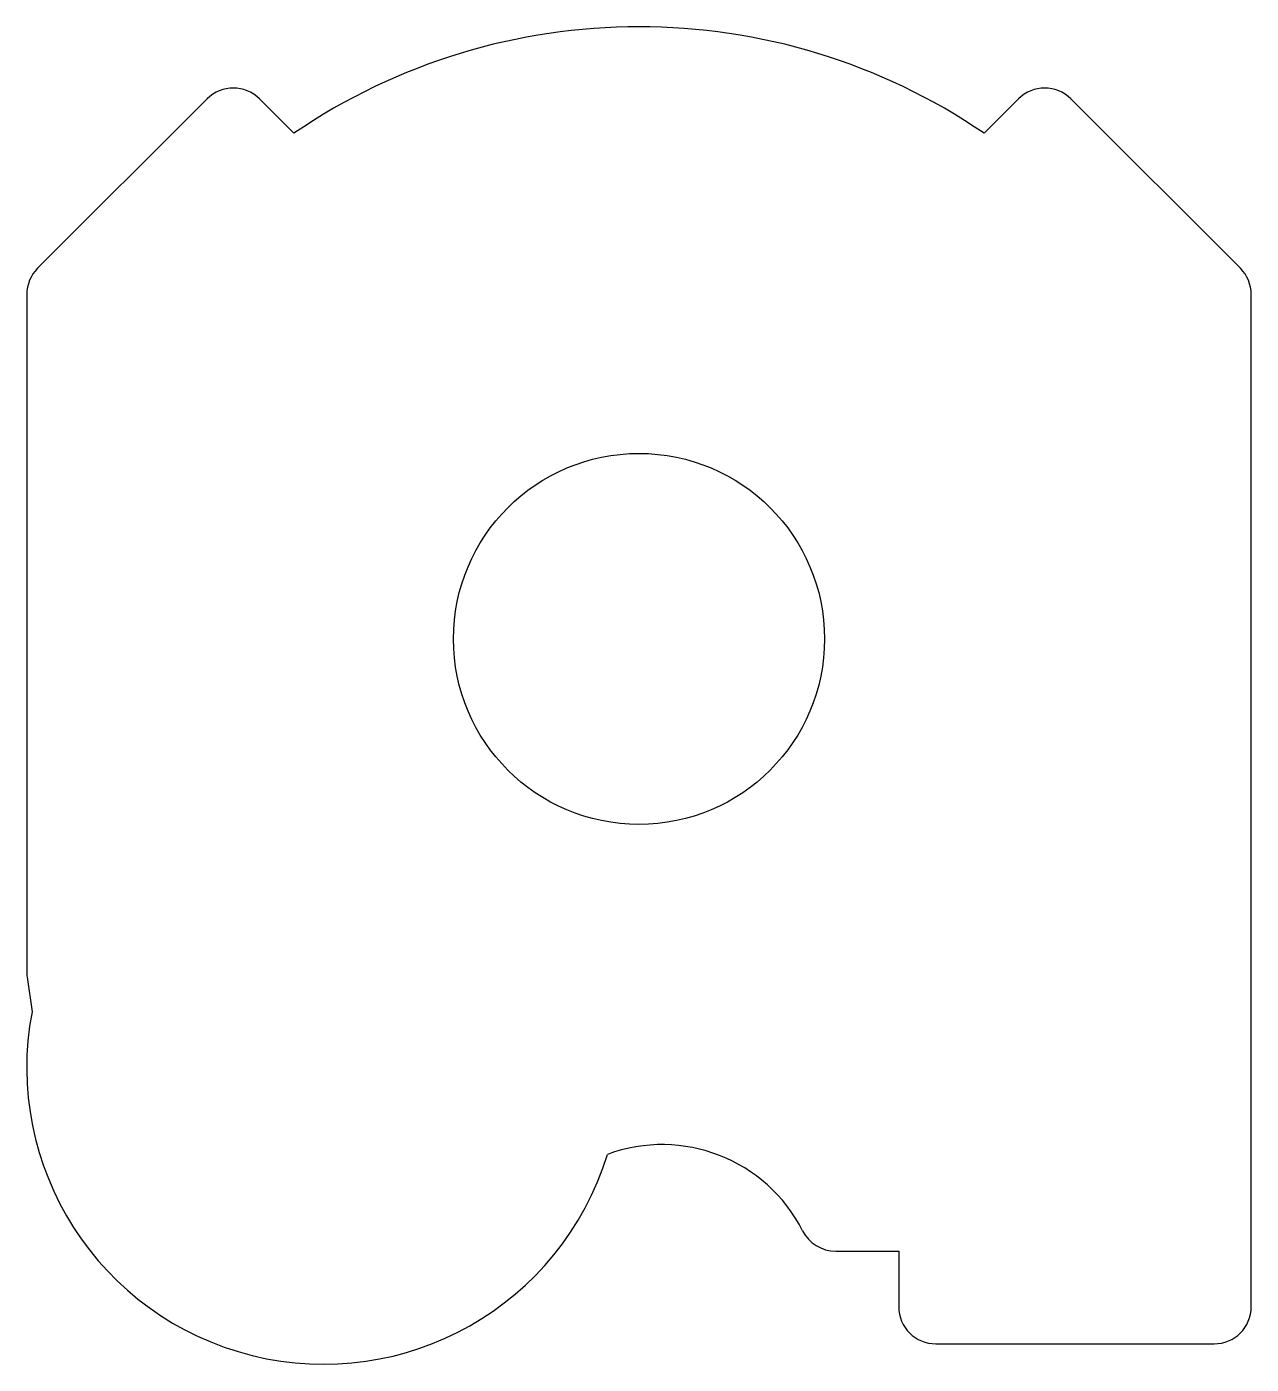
# Model space of a CAD drawing. Header units: millimetres. Extents: x -33 to 33, y -39.1 to 33.
import ezdxf

# ---------------------------------------------------------------- set-up
doc = ezdxf.new("R2010")
doc.units = ezdxf.units.MM

msp = doc.modelspace()

# ---------------------------------------------------------------- linework, layer by layer
at = {"color": 7, "linetype": 'Continuous', "lineweight": 25}
for p, q in [((-23.282, 29.111), (-32.414, 19.979)), ((-18.601, 27.258), (-20.454, 29.111)), ((20.454, 29.111), (18.601, 27.258)), ((32.414, 19.979), (23.282, 29.111)), ((-33, 18.565), (-33, -17.959)), ((33, -36), (33, 18.565)), ((-32.98, -18.24), (-32.716, -20.1)), ((10.601, -33), (14, -33)), ((14, -33), (14, -36)), ((16, -38), (31, -38))]:
    msp.add_line(p, q, dxfattribs=at)
msp.add_circle((0, 0), 10, dxfattribs=at)
for centre, radius, start, end in [((0, 0), 33, 55.68997, 124.31003), ((-21.868, 27.697), 2, 45, 135), ((21.868, 27.697), 2, 45, 135), ((-31, 18.565), 2, 135, 180), ((31, 18.565), 2, 0, 45), ((-31, -17.959), 2, 180, 188.07541), ((-17, -23.1), 16, 169.19308, 342.96939), ((1.242, -35.76), 8.5, 26.9596, 110.25869), ((10.601, -31), 2, 206.9596, 270), ((16, -36), 2, 180, 270), ((31, -36), 2, 270, 0)]:
    msp.add_arc(centre, radius, start, end, dxfattribs=at)

doc.saveas('drawing.dxf')
